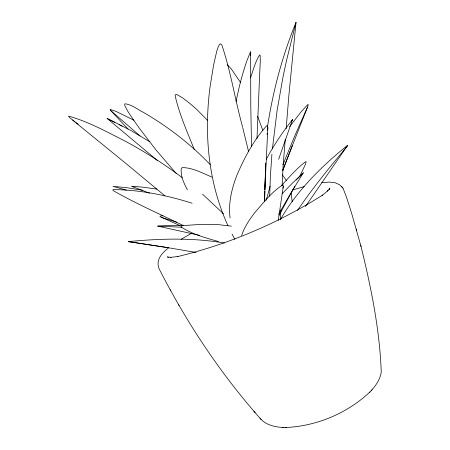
<?xml version="1.0" encoding="UTF-8"?>
<svg xmlns="http://www.w3.org/2000/svg" width="450" height="450" viewBox="0 0 450 450"><rect width="100%" height="100%" fill="white"/><g stroke="black" fill="none" stroke-linecap="round" stroke-linejoin="round"><path stroke-width="0.67" d="M236.031 101.492L239.293 86.737A218.295 144.872 -69.5 0 1 246.842 60.863L250.622 51.514L250.791 106.492L251.516 146.368M269.674 196.104L270.388 176.018L271.912 154.187M265.286 176.169L265.748 163.114L264.656 196.768L264.752 191.289M264.825 189.231L265.236 177.547M256.984 138.6L259.38 81.011A182.104 2.374 -87.9 0 1 260.286 61.104L260.162 55.592L259.622 54.9C255.172 61.881 253.271 70.211 250.419 77.934M264.668 201.639L264.78 191.273M264.842 189.889L267.834 127.637L267.598 125.994L266.67 125.758C253.789 140.085 244.434 157.534 236.931 175.23C231.671 188.713 228.189 203.366 230.068 217.896M280.395 219.673L280.896 209.88M282.139 185.383L283.207 164.391L285.278 139.207M267.621 130.196L267.834 127.637M286.144 128.717L288.906 95.141L295.999 22.5C282.268 55.941 272.942 91.204 267.474 126.928M272.379 148.984L277.065 110.773L282.859 77.799A242.01 80.151 -82.2 0 1 287.066 58.32L295.999 22.5M250.532 55.406L250.813 52.538M278.235 220.573L283.264 186.587L283.084 184.691C272.177 191.531 263.796 202.297 255.319 211.995C249.722 219.15 244.457 226.817 241.667 235.547M329.456 189.27L329.552 188.516L329.316 189.456M267.041 134.398L267.199 133.206M282.881 188.128L283.264 186.587M266.304 200.138L270.163 186.036M278.634 159.311L292.562 119.554C282.651 131.951 273.797 145.232 266.31 159.238M282.847 169.751L307.524 107.083L308.205 105.052L307.98 104.389L301.421 111.426L289.637 126.658M282.729 170.82L292.461 145.237M282.853 164.835L295.071 135.18L307.524 107.083M305.505 206.471L347.676 145.254C321.784 166.067 297.45 190.069 280.688 219.037M292.562 119.554L291.285 121.697M329.535 188.719L329.867 188.027L327.521 191.087L328.044 190.547L322.031 195.508L322.599 195.097C278.072 223.251 228.504 244.294 177.289 256.657L177.981 256.534L170.303 257.377L171.056 257.377L167.287 256.905L168.486 257.468M299.559 176.743L305.269 164.689L306.186 161.893L305.792 161.567C296.814 168.328 289.344 176.974 281.779 185.259M294.84 186.204L279.18 215.213M278.657 214.194L290.042 194.484L303.306 172.811L292.652 182.908L282.133 193.731M297.501 210.465C312.699 187.948 329.94 166.922 347.327 146.087M303.306 172.811L296.106 180.118M371.565 390.24C376.178 385.166 380.16 379.125 381.262 372.24C379.738 329.788 371.132 287.674 361.029 246.482L360.675 245.16M285.727 427.489C316.688 426.195 347.451 413.19 369.979 391.928M369.512 392.428L372.06 389.711M168.75 247.731C163.406 251.893 157.297 257.625 158.147 265.061C158.372 268.678 160.819 271.614 162.191 274.838C172.766 295.009 184.174 314.747 196.436 333.939C215.82 363.999 237.302 392.738 261.113 419.445C267.643 426.054 277.526 427.534 286.414 427.5M181.136 239.304L191.177 233.449M292.584 190.013L304.223 186.576M199.575 235.356L157.68 226.108L169.622 225.354L183.409 225.298M196.099 252.461L166.939 247.494L128.289 241.605C160.194 238.573 192.673 237.561 224.376 243.045M321.778 182.7L329.231 182.07L335.019 182.711L339.525 184.691L342.984 188.151L346.371 196.83L351.54 212.963L361.029 246.482M162.877 215.719L160.054 216.18L160.099 216.697L180.067 225.607M282.701 427.427L283.427 427.444M128.604 241.746L129.904 241.785M181.581 227.222L157.68 226.108M231.334 226.142L218.233 224.634L201.544 224.342L183.437 225.574L181.693 225.99L181.041 226.496L181.209 227.064C192.493 234.377 205.763 237.898 218.571 241.577M128.289 241.605L167.749 247.635L166.939 247.494M156.87 189.09L142.301 187.11L131.552 186.244L149.625 193.213M142.611 190.266L126.27 187.639L112.956 186.373L126.371 190.136M132.131 186.486L134.016 186.913M192.088 203.22C166.596 195.154 139.804 189.771 113.062 189.613L112.888 190.417C135.63 203.479 159.868 214.059 183.448 225.619M176.917 222.278L161.438 217.339M157.59 160.656L107.111 118.457L130.191 130.101L149.929 141.862M211.944 177.109C202.477 173.064 192.667 167.664 182.233 167.586L181.266 168.559C180.411 176.001 183.977 183.375 187.386 189.844M114.896 122.406L107.111 118.457M133.914 120.218L116.044 111.414L110.183 109.389L110.368 110.228L128.059 129.026M78.294 124.206L76.191 122.692M182.154 177.626C164.346 164.138 145.446 152.111 125.803 141.474C107.218 132.075 88.599 121.691 68.513 116.078L69.407 117.461L75.156 121.939M72.574 120.054L127.237 164.542L164.981 195.907M227.205 64.654L231.334 69.002L240.418 82.328M202.528 194.153L223.588 213.896M140.085 135.996L110.368 110.228M210.268 164.706C197.561 151.346 183.504 139.297 168.514 128.576C160.397 122.782 152.01 117.377 143.404 112.348C137.362 109.384 131.737 104.513 124.897 103.77L124.627 105.193L127.642 111.077A354.212 164.031 35.2 0 0 140.068 129.178L156.133 150.126L176.293 173.554M207.562 120.392L196.914 109.603A204.525 171.669 -75.4 0 0 182.407 97.785L177.306 94.742L175.714 94.483L175.095 95.456C179.263 114.142 187.234 131.912 194.344 149.676M253.935 411.294L255.083 412.588M259.982 418.168L261.113 419.445M282.313 174.713L286.464 180.658M341.567 186.368L342.146 187.11M342.394 187.403L342.984 188.151M170.179 289.755L170.747 290.745M178.431 304.369L179.061 305.46M234.894 239.417L232.071 234.107M227.931 225.602C211.106 188.921 205.487 147.831 208.035 107.764A363.808 275.248 -43.5 0 1 210.054 86.811L213.587 65.126L216.754 51.142L218.458 46.176L220.151 43.751L221.754 44.73C230.85 71.561 235.102 99.951 242.657 127.271M257.546 116.196L262.879 130.466M356.304 229.078L356.636 230.293M248.479 151.211L242.803 127.89M291.139 193.022L292.196 201.701M264.656 194.04L264.741 201.037M119.183 124.611A315.923 249.621 29.7 0 1 122.209 126.203"/></g></svg>
